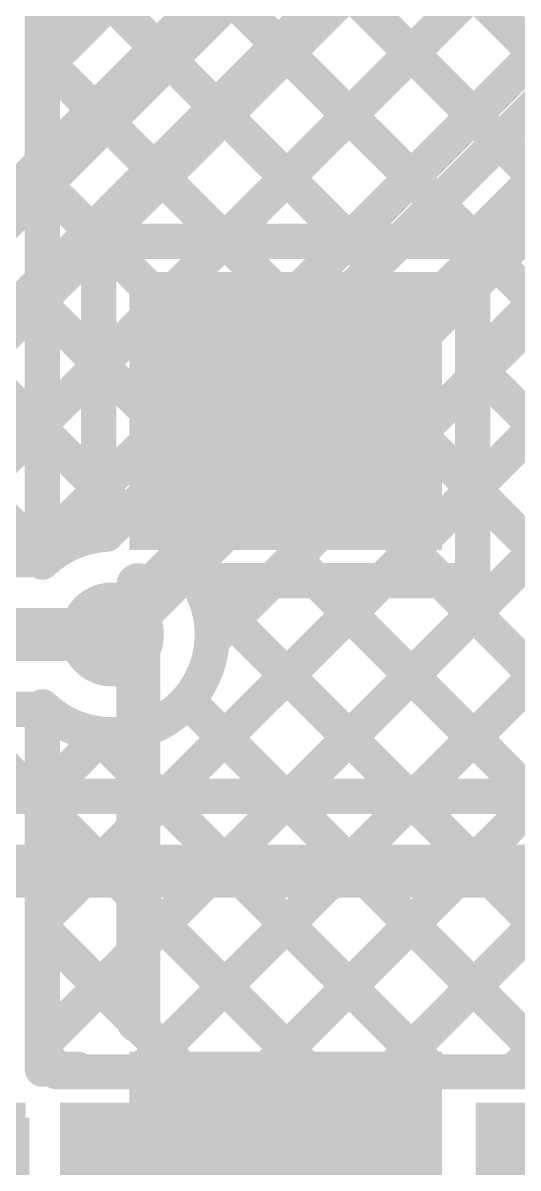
# Model space of a CAD drawing. Header units: millimetres. Extents: x 1.22 to 4.12, y 1.17 to 3.21.
# Drawn here: x 1.9058 to 2.0183, y 2.2215 to 2.4818 of the extents above; entities that cross this region are included whole.
import ezdxf

# ---------------------------------------------------------------- set-up
doc = ezdxf.new("R2010")
doc.units = ezdxf.units.MM
doc.header["$MEASUREMENT"] = 0
for name, color, linetype in [('BottomLayer', 5, 'Continuous'), ('BottomPaste', 16, 'Continuous'), ('BottomSolder', 6, 'Continuous'), ('MultiLayer', 9, 'Continuous'), ('TopLayer', 1, 'Continuous'), ('TopOverlay', 2, 'Continuous'), ('TopPaste', 8, 'Continuous'), ('TopSolder', 216, 'Continuous'), ('ViaHoleLayer', 16, 'Continuous')]:
    doc.layers.add(name, color=color, linetype=linetype)

# ---------------------------------------------------------------- blocks, each defined once
blk = doc.blocks.new('B3FS_1012P_17')
at = {"layer": 'TopLayer'}
for points in [[(-0.1889763, 0.0610237), (-0.1259843, 0.0610237), (-0.1889763, 0.1161417), (-0.1259843, 0.1161417)], [(-0.1889763, -0.1161417), (-0.1259843, -0.1161417), (-0.1889763, -0.0610237), (-0.1259843, -0.0610237)]]:
    blk.add_solid(points, dxfattribs=at)
at = {"layer": 'TopOverlay', "const_width": 0.01}
blk.add_lwpolyline([(-0.124, 0.05), (-0.124, -0.049)], dxfattribs=at)
at = {"layer": 'TopOverlay', "const_width": 0.005}
for points in [[(-0.1265, 0.05, 1), (-0.1215, 0.05, 1)], [(-0.1265, -0.049, 1), (-0.1215, -0.049, 1)]]:
    blk.add_lwpolyline(points, format="xyb", close=True, dxfattribs=at)
at = {"layer": 'TopPaste'}
for points in [[(-0.1889763, 0.0610237), (-0.1259843, 0.0610237), (-0.1889763, 0.1161417), (-0.1259843, 0.1161417)], [(-0.1889763, -0.1161417), (-0.1259843, -0.1161417), (-0.1889763, -0.0610237), (-0.1259843, -0.0610237)]]:
    blk.add_solid(points, dxfattribs=at)
at = {"layer": 'TopSolder'}
for points in [[(-0.1929763, 0.0570237), (-0.1219843, 0.0570237), (-0.1929763, 0.1201417), (-0.1219843, 0.1201417)], [(-0.1929763, -0.1201417), (-0.1219843, -0.1201417), (-0.1929763, -0.0570237), (-0.1219843, -0.0570237)]]:
    blk.add_solid(points, dxfattribs=at)
blk = doc.blocks.new('RN42_I_RM_B_18')
at = {"layer": 'BottomLayer'}
for points in [[(-0.2913386, 0.1673228), (-0.2125984, 0.1673228), (-0.2913386, 0.1988188), (-0.2125984, 0.1988188)], [(-0.2913386, 0.1200787), (-0.2125984, 0.1200787), (-0.2913386, 0.1515747), (-0.2125984, 0.1515747)], [(-0.2913386, 0.0728346), (-0.2125984, 0.0728346), (-0.2913386, 0.1043306), (-0.2125984, 0.1043306)]]:
    blk.add_solid(points, dxfattribs=at)
at = {"layer": 'BottomPaste'}
for points in [[(-0.2913386, 0.1673228), (-0.2125984, 0.1673228), (-0.2913386, 0.1988188), (-0.2125984, 0.1988188)], [(-0.2913386, 0.1200787), (-0.2125984, 0.1200787), (-0.2913386, 0.1515747), (-0.2125984, 0.1515747)], [(-0.2913386, 0.0728346), (-0.2125984, 0.0728346), (-0.2913386, 0.1043306), (-0.2125984, 0.1043306)]]:
    blk.add_solid(points, dxfattribs=at)
at = {"layer": 'BottomSolder'}
for points in [[(-0.2953386, 0.2105669), (-0.2085984, 0.2105669), (-0.2953386, 0.2500629), (-0.2085984, 0.2500629)], [(-0.2953386, 0.1633228), (-0.2085984, 0.1633228), (-0.2953386, 0.2028188), (-0.2085984, 0.2028188)], [(-0.2953386, 0.1160787), (-0.2085984, 0.1160787), (-0.2953386, 0.1555747), (-0.2085984, 0.1555747)], [(-0.2953386, 0.0688346), (-0.2085984, 0.0688346), (-0.2953386, 0.1083306), (-0.2085984, 0.1083306)]]:
    blk.add_solid(points, dxfattribs=at)

msp = doc.modelspace()

# ---------------------------------------------------------------- linework, layer by layer
at = {"layer": 'BottomLayer'}
for points, const_width in [([(1.9101851, 2.4758712), (2.0809123, 2.6465984)], 0.008), ([(1.9101851, 2.4475869), (2.1091966, 2.6465984)], 0.008), ([(1.9101851, 2.4193026), (2.1209346, 2.6300521)], 0.008), ([(1.9101851, 2.3910183), (2.1373487, 2.6181819)], 0.008), ([(1.9101851, 2.362734), (2.1588275, 2.6113764)], 0.008), ([(1.9101851, 2.3592304), (1.9101851, 2.5949514)], 0.008), ([(1.9101851, 2.5870146), (2.0281832, 2.4690165)], 0.008), ([(1.9101851, 2.5587303), (2.0140411, 2.4548744)], 0.008), ([(1.9101851, 2.530446), (1.9998989, 2.4407322)], 0.008), ([(1.9101851, 2.5021617), (1.9857568, 2.4265901)], 0.008), ([(1.9247339, 2.3655672), (2.0601682, 2.5010015)], 0.008), ([(1.9259996, 2.3427913), (2.0722082, 2.4889999)], 0.012), ([(1.9101851, 2.4738774), (1.9716146, 2.4124479)], 0.008), ([(1.9101851, 2.2778811), (2.1043039, 2.4719999)], 0.008), ([(1.9101851, 2.2495968), (2.1325882, 2.4719999)], 0.008), ([(1.9322742, 2.2434016), (2.1608725, 2.4719999)], 0.008), ([(1.9487755, 2.3415256), (2.0792498, 2.4719999)], 0.008), ([(1.9605585, 2.2434016), (2.1891568, 2.4719999)], 0.008), ([(1.9888428, 2.2434016), (2.2174411, 2.4719999)], 0.008), ([(2.0171271, 2.2434016), (2.2457254, 2.4719999)], 0.008), ([(1.9101851, 2.4455931), (1.9574725, 2.3983058)], 0.008), ([(1.9101851, 2.4173088), (1.9433303, 2.3841636)], 0.008), ([(2.0097984, 2.4025485), (2.1163033, 2.2960435)], 0.008), ([(1.9101851, 2.3890245), (1.9291882, 2.3700215)], 0.008), ([(1.9956562, 2.3884063), (2.1406609, 2.2434016)], 0.008), ([(1.9815141, 2.3742642), (2.1123766, 2.2434016)], 0.008), ([(1.9673719, 2.360122), (2.0840923, 2.2434016)], 0.008), ([(1.9532298, 2.3459799), (2.055808, 2.2434016)], 0.008), ([(1.9101851, 2.2439999), (1.9101851, 2.3263522)], 0.008), ([(1.9431613, 2.327764), (2.0275237, 2.2434016)], 0.008), ([(1.9223701, 2.3202709), (1.9992394, 2.2434016)], 0.008), ([(1.9101851, 2.3061654), (1.9240808, 2.3200611)], 0.008), ([(1.9101851, 2.3041716), (1.9709551, 2.2434016)], 0.008), ([(1.9101851, 2.2758873), (1.9426708, 2.2434016)], 0.008), ([(1.9101851, 2.247603), (1.9137882, 2.2439999)], 0.008), ([(1.9101851, 2.2439999), (1.9182437, 2.2439999)], 0.008), ([(1.9134332, 2.2434016), (1.9182437, 2.2434016)], 0.008), ([(1.9182437, 2.2434016), (1.9544252, 2.2434016)], 0.008), ([(1.9544252, 2.2434016), (1.9606773, 2.2434016)], 0.008), ([(1.9544252, 2.2434016), (1.9606773, 2.2434016)], 0.008), ([(1.9606773, 2.2434016), (2.0016693, 2.2434016)], 0.008), ([(2.0016693, 2.2434016), (2.0079214, 2.2434016)], 0.008), ([(2.0016693, 2.2434016), (2.0079214, 2.2434016)], 0.008), ([(2.0079214, 2.2434016), (2.0489134, 2.2434016)], 0.008)]:
    msp.add_lwpolyline(points, dxfattribs=dict(at, const_width=const_width))
for points, const_width in [([(1.9081851, 2.4758712, 1), (1.9121851, 2.4758712, 1)], 0.004), ([(1.9081851, 2.4738774, 1), (1.9121851, 2.4738774, 1)], 0.004), ([(2.0120411, 2.4548744, 1), (2.0160411, 2.4548744, 1)], 0.004), ([(1.9081851, 2.4475869, 1), (1.9121851, 2.4475869, 1)], 0.004), ([(1.9081851, 2.4455931, 1), (1.9121851, 2.4455931, 1)], 0.004), ([(1.9978989, 2.4407322, 1), (2.0018989, 2.4407322, 1)], 0.004), ([(1.9837568, 2.4265901, 1), (1.9877568, 2.4265901, 1)], 0.004), ([(1.9081851, 2.4193026, 1), (1.9121851, 2.4193026, 1)], 0.004), ([(1.9081851, 2.4173088, 1), (1.9121851, 2.4173088, 1)], 0.004), ([(1.9696146, 2.4124479, 1), (1.9736146, 2.4124479, 1)], 0.004), ([(2.0077984, 2.4025485, 1), (2.0117984, 2.4025485, 1)], 0.004), ([(1.9554725, 2.3983058, 1), (1.9594725, 2.3983058, 1)], 0.004), ([(1.9081851, 2.3910183, 1), (1.9121851, 2.3910183, 1)], 0.004), ([(1.9081851, 2.3890245, 1), (1.9121851, 2.3890245, 1)], 0.004), ([(1.9936562, 2.3884063, 1), (1.9976562, 2.3884063, 1)], 0.004), ([(1.9413303, 2.3841636, 1), (1.9453303, 2.3841636, 1)], 0.004), ([(1.9795141, 2.3742642, 1), (1.9835141, 2.3742642, 1)], 0.004), ([(1.9271882, 2.3700215, 1), (1.9311882, 2.3700215, 1)], 0.004), ([(1.9227339, 2.3655672, 1), (1.9267339, 2.3655672, 1)], 0.004), ([(1.9227339, 2.3655672, 1), (1.9267339, 2.3655672, 1)], 0.004), ([(1.9081851, 2.362734, 1), (1.9121851, 2.362734, 1)], 0.004), ([(1.9653719, 2.360122, 1), (1.9693719, 2.360122, 1)], 0.004), ([(1.9081851, 2.3592304, 1), (1.9121851, 2.3592304, 1)], 0.004), ([(1.9081851, 2.3592304, 1), (1.9121851, 2.3592304, 1)], 0.004), ([(1.9200941, 2.3427913, 1), (1.9319051, 2.3427913, 1)], 0.011811), ([(1.9229996, 2.3427913, 1), (1.9289996, 2.3427913, 1)], 0.006), ([(1.9512298, 2.3459799, 1), (1.9552298, 2.3459799, 1)], 0.004), ([(1.9467755, 2.3415256, 1), (1.9507755, 2.3415256, 1)], 0.004), ([(1.9467755, 2.3415256, 1), (1.9507755, 2.3415256, 1)], 0.004), ([(1.9081851, 2.3263522, 1), (1.9121851, 2.3263522, 1)], 0.004), ([(1.9081851, 2.3263522, 1), (1.9121851, 2.3263522, 1)], 0.004), ([(1.9411613, 2.327764, 1), (1.9451613, 2.327764, 1)], 0.004), ([(1.9203701, 2.3202709, 1), (1.9243701, 2.3202709, 1)], 0.004), ([(1.9220808, 2.3200611, 1), (1.9260808, 2.3200611, 1)], 0.004), ([(1.9081851, 2.3061654, 1), (1.9121851, 2.3061654, 1)], 0.004), ([(1.9081851, 2.3041716, 1), (1.9121851, 2.3041716, 1)], 0.004), ([(1.9081851, 2.2778811, 1), (1.9121851, 2.2778811, 1)], 0.004), ([(1.9081851, 2.2758873, 1), (1.9121851, 2.2758873, 1)], 0.004), ([(1.9081851, 2.2495968, 1), (1.9121851, 2.2495968, 1)], 0.004), ([(1.9081851, 2.247603, 1), (1.9121851, 2.247603, 1)], 0.004), ([(1.9081851, 2.2439999, 1), (1.9121851, 2.2439999, 1)], 0.004), ([(1.9081851, 2.2439999, 1), (1.9121851, 2.2439999, 1)], 0.004), ([(1.9114332, 2.2434016, 1), (1.9154332, 2.2434016, 1)], 0.004), ([(1.9117882, 2.2439999, 1), (1.9157882, 2.2439999, 1)], 0.004), ([(1.9162437, 2.2439999, 1), (1.9202437, 2.2439999, 1)], 0.004), ([(1.9162437, 2.2434016, 1), (1.9202437, 2.2434016, 1)], 0.004), ([(1.9162437, 2.2434016, 1), (1.9202437, 2.2434016, 1)], 0.004), ([(1.9302742, 2.2434016, 1), (1.9342742, 2.2434016, 1)], 0.004), ([(1.9406708, 2.2434016, 1), (1.9446708, 2.2434016, 1)], 0.004), ([(1.9524252, 2.2434016, 1), (1.9564252, 2.2434016, 1)], 0.004), ([(1.9524252, 2.2434016, 1), (1.9564252, 2.2434016, 1)], 0.004), ([(1.9524252, 2.2434016, 1), (1.9564252, 2.2434016, 1)], 0.004), ([(1.9585585, 2.2434016, 1), (1.9625585, 2.2434016, 1)], 0.004), ([(1.9586773, 2.2434016, 1), (1.9626773, 2.2434016, 1)], 0.004), ([(1.9586773, 2.2434016, 1), (1.9626773, 2.2434016, 1)], 0.004), ([(1.9586773, 2.2434016, 1), (1.9626773, 2.2434016, 1)], 0.004), ([(1.9689551, 2.2434016, 1), (1.9729551, 2.2434016, 1)], 0.004), ([(1.9868428, 2.2434016, 1), (1.9908428, 2.2434016, 1)], 0.004), ([(1.9972394, 2.2434016, 1), (2.0012394, 2.2434016, 1)], 0.004), ([(1.9996693, 2.2434016, 1), (2.0036693, 2.2434016, 1)], 0.004), ([(1.9996693, 2.2434016, 1), (2.0036693, 2.2434016, 1)], 0.004), ([(1.9996693, 2.2434016, 1), (2.0036693, 2.2434016, 1)], 0.004), ([(2.0059214, 2.2434016, 1), (2.0099214, 2.2434016, 1)], 0.004), ([(2.0059214, 2.2434016, 1), (2.0099214, 2.2434016, 1)], 0.004), ([(2.0059214, 2.2434016, 1), (2.0099214, 2.2434016, 1)], 0.004), ([(2.0151271, 2.2434016, 1), (2.0191271, 2.2434016, 1)], 0.004)]:
    msp.add_lwpolyline(points, format="xyb", close=True, dxfattribs=dict(at, const_width=const_width))
at = {"layer": 'BottomLayer', "const_width": 0.008}
for points in [[(1.9101851, 2.3592304, -0.1795218738155867), (1.9247339, 2.3655672)], [(1.9487755, 2.3415256, -0.6414326190265118), (1.9101851, 2.3263522)]]:
    msp.add_lwpolyline(points, format="xyb", dxfattribs=at)
at = {"layer": 'BottomLayer'}
msp.add_solid([(1.8699996, 2.0939999), (1.9072436, 2.0939999), (1.8699996, 2.2329999), (1.9072436, 2.2329999)], dxfattribs=at)
at = {"layer": 'MultiLayer', "const_width": 0.011811}
msp.add_lwpolyline([(1.9200941, 2.3427913, 1), (1.9319051, 2.3427913, 1)], format="xyb", close=True, dxfattribs=at)
at = {"layer": 'TopLayer'}
for points, const_width in [([(1.915, 2.4806861), (2.0138138, 2.5794999)], 0.008), ([(1.915, 2.4761299), (1.9898717, 2.5510016)], 0.008), ([(1.7259996, 2.2630879), (2.0019117, 2.539)], 0.012), ([(1.8504225, 2.3634692), (2.0089533, 2.522)], 0.008), ([(1.9230243, 2.4321418), (2.0128825, 2.522)], 0.008), ([(1.9920765, 2.5051232), (2.0225591, 2.4746406)], 0.008), ([(1.9513086, 2.4321418), (2.0225591, 2.5033923)], 0.008), ([(1.915, 2.4761299), (1.915, 2.5015)], 0.008), ([(1.9779344, 2.4909811), (2.0225591, 2.4463563)], 0.008), ([(1.9637922, 2.4768389), (2.0225591, 2.418072)], 0.008), ([(1.9795929, 2.4321418), (2.0225591, 2.475108)], 0.008), ([(1.9496501, 2.4626968), (1.980205, 2.4321418)], 0.008), ([(1.9355079, 2.4485546), (1.9519207, 2.4321418)], 0.008), ([(2.0078772, 2.4321418), (2.0225591, 2.4468237)], 0.008), ([(1.9213658, 2.4344125), (1.9236364, 2.4321418)], 0.008), ([(1.8529648, 2.3620823), (1.9229842, 2.4321017)], 0.008), ([(1.9229842, 2.4321418), (2.0079764, 2.4321418)], 0.008), ([(1.9229842, 2.3654021), (1.9229842, 2.4321418)], 0.008), ([(2.0079764, 2.3550236), (2.0079764, 2.4321418)], 0.008), ([(1.9072236, 2.4202703), (1.9229842, 2.4045097)], 0.008), ([(2.0079764, 2.4039567), (2.0225591, 2.4185394)], 0.008), ([(1.8789581, 2.3597913), (1.9229842, 2.4038174)], 0.008), ([(1.8930815, 2.4061282), (1.9229842, 2.3762254)], 0.008), ([(2.0079764, 2.4043704), (2.0225591, 2.3897877)], 0.008), ([(1.8789393, 2.391986), (1.9109723, 2.359953)], 0.008), ([(2.0079764, 2.3756724), (2.0225591, 2.3902551)], 0.008), ([(1.9072424, 2.3597913), (1.9229842, 2.3755331)], 0.008), ([(2.0079764, 2.3760861), (2.0225591, 2.3615034)], 0.008), ([(1.9665883, 2.306), (2.0267773, 2.366189)], 0.008), ([(1.8560009, 2.3597913), (1.9107897, 2.3597913)], 0.008), ([(1.938304, 2.306), (1.9873276, 2.3550236)], 0.008), ([(1.9452535, 2.3550236), (2.0079764, 2.3550236)], 0.008), ([(1.9487298, 2.3447101), (1.9590433, 2.3550236)], 0.008), ([(1.9724703, 2.3550236), (2.0214939, 2.306)], 0.008), ([(2.0007546, 2.3550236), (2.0225591, 2.3332191)], 0.008), ([(1.9465798, 2.3526298), (1.9932096, 2.306)], 0.008), ([(1.840791, 2.3427913), (1.9259996, 2.3427913)], 0.012), ([(1.9948726, 2.306), (2.0225591, 2.3336865)], 0.008), ([(1.8560009, 2.3257913), (1.9107897, 2.3257913)], 0.008), ([(1.8885654, 2.3257913), (1.9083567, 2.306)], 0.008), ([(1.9431613, 2.327764), (1.9649253, 2.306)], 0.008), ([(1.9223701, 2.3202709), (1.936641, 2.306)], 0.008), ([(1.9100197, 2.306), (1.9240808, 2.3200611)], 0.008), ([(1.8669997, 2.306), (2.0225591, 2.306)], 0.008), ([(1.8669997, 2.289), (2.0729292, 2.289)], 0.012)]:
    msp.add_lwpolyline(points, dxfattribs=dict(at, const_width=const_width))
for points, const_width in [([(1.913, 2.4806861, 1), (1.917, 2.4806861, 1)], 0.004), ([(1.9617922, 2.4768389, 1), (1.9657922, 2.4768389, 1)], 0.004), ([(1.913, 2.4761299, 1), (1.917, 2.4761299, 1)], 0.004), ([(1.913, 2.4761299, 1), (1.917, 2.4761299, 1)], 0.004), ([(1.9476501, 2.4626968, 1), (1.9516501, 2.4626968, 1)], 0.004), ([(1.9335079, 2.4485546, 1), (1.9375079, 2.4485546, 1)], 0.004), ([(1.9193658, 2.4344125, 1), (1.9233658, 2.4344125, 1)], 0.004), ([(1.9209842, 2.4321418, 1), (1.9249842, 2.4321418, 1)], 0.004), ([(1.9209842, 2.4321418, 1), (1.9249842, 2.4321418, 1)], 0.004), ([(1.9209842, 2.4321017, 1), (1.9249842, 2.4321017, 1)], 0.004), ([(1.9210243, 2.4321418, 1), (1.9250243, 2.4321418, 1)], 0.004), ([(1.9216364, 2.4321418, 1), (1.9256364, 2.4321418, 1)], 0.004), ([(1.9493086, 2.4321418, 1), (1.9533086, 2.4321418, 1)], 0.004), ([(1.9499207, 2.4321418, 1), (1.9539207, 2.4321418, 1)], 0.004), ([(1.9775929, 2.4321418, 1), (1.9815929, 2.4321418, 1)], 0.004), ([(1.978205, 2.4321418, 1), (1.982205, 2.4321418, 1)], 0.004), ([(2.0058772, 2.4321418, 1), (2.0098772, 2.4321418, 1)], 0.004), ([(2.0059764, 2.4321418, 1), (2.0099764, 2.4321418, 1)], 0.004), ([(2.0059764, 2.4321418, 1), (2.0099764, 2.4321418, 1)], 0.004), ([(1.9052236, 2.4202703, 1), (1.9092236, 2.4202703, 1)], 0.004), ([(1.9209842, 2.4045097, 1), (1.9249842, 2.4045097, 1)], 0.004), ([(1.9209842, 2.4038174, 1), (1.9249842, 2.4038174, 1)], 0.004), ([(2.0059764, 2.4043704, 1), (2.0099764, 2.4043704, 1)], 0.004), ([(2.0059764, 2.4039567, 1), (2.0099764, 2.4039567, 1)], 0.004), ([(1.9209842, 2.3762254, 1), (1.9249842, 2.3762254, 1)], 0.004), ([(1.9209842, 2.3755331, 1), (1.9249842, 2.3755331, 1)], 0.004), ([(2.0059764, 2.3760861, 1), (2.0099764, 2.3760861, 1)], 0.004), ([(2.0059764, 2.3756724, 1), (2.0099764, 2.3756724, 1)], 0.004), ([(1.9209842, 2.3654021, 1), (1.9249842, 2.3654021, 1)], 0.004), ([(1.9209842, 2.3654021, 1), (1.9249842, 2.3654021, 1)], 0.004), ([(1.9052424, 2.3597913, 1), (1.9092424, 2.3597913, 1)], 0.004), ([(1.9087897, 2.3597913, 1), (1.9127897, 2.3597913, 1)], 0.004), ([(1.9087897, 2.3597913, 1), (1.9127897, 2.3597913, 1)], 0.004), ([(1.9089723, 2.359953, 1), (1.9129723, 2.359953, 1)], 0.004), ([(1.9432535, 2.3550236, 1), (1.9472535, 2.3550236, 1)], 0.004), ([(1.9432535, 2.3550236, 1), (1.9472535, 2.3550236, 1)], 0.004), ([(1.9570433, 2.3550236, 1), (1.9610433, 2.3550236, 1)], 0.004), ([(1.9704703, 2.3550236, 1), (1.9744703, 2.3550236, 1)], 0.004), ([(1.9853276, 2.3550236, 1), (1.9893276, 2.3550236, 1)], 0.004), ([(1.9987546, 2.3550236, 1), (2.0027546, 2.3550236, 1)], 0.004), ([(2.0059764, 2.3550236, 1), (2.0099764, 2.3550236, 1)], 0.004), ([(2.0059764, 2.3550236, 1), (2.0099764, 2.3550236, 1)], 0.004), ([(1.9445798, 2.3526298, 1), (1.9485798, 2.3526298, 1)], 0.004), ([(1.9200941, 2.3427913, 1), (1.9319051, 2.3427913, 1)], 0.011811), ([(1.9229996, 2.3427913, 1), (1.9289996, 2.3427913, 1)], 0.006), ([(1.9467298, 2.3447101, 1), (1.9507298, 2.3447101, 1)], 0.004), ([(1.9468106, 2.3427913, 1), (1.9508106, 2.3427913, 1)], 0.004), ([(1.9468106, 2.3427913, 1), (1.9508106, 2.3427913, 1)], 0.004), ([(1.9087897, 2.3257913, 1), (1.9127897, 2.3257913, 1)], 0.004), ([(1.9087897, 2.3257913, 1), (1.9127897, 2.3257913, 1)], 0.004), ([(1.9411613, 2.327764, 1), (1.9451613, 2.327764, 1)], 0.004), ([(1.9203701, 2.3202709, 1), (1.9243701, 2.3202709, 1)], 0.004), ([(1.9220808, 2.3200611, 1), (1.9260808, 2.3200611, 1)], 0.004), ([(1.9063567, 2.306, 1), (1.9103567, 2.306, 1)], 0.004), ([(1.9080197, 2.306, 1), (1.9120197, 2.306, 1)], 0.004), ([(1.934641, 2.306, 1), (1.938641, 2.306, 1)], 0.004), ([(1.936304, 2.306, 1), (1.940304, 2.306, 1)], 0.004), ([(1.9629253, 2.306, 1), (1.9669253, 2.306, 1)], 0.004), ([(1.9645883, 2.306, 1), (1.9685883, 2.306, 1)], 0.004), ([(1.9912096, 2.306, 1), (1.9952096, 2.306, 1)], 0.004), ([(1.9928726, 2.306, 1), (1.9968726, 2.306, 1)], 0.004), ([(2.0194939, 2.306, 1), (2.0234939, 2.306, 1)], 0.004)]:
    msp.add_lwpolyline(points, format="xyb", close=True, dxfattribs=dict(at, const_width=const_width))
at = {"layer": 'TopLayer', "const_width": 0.008}
for points in [[(1.9107897, 2.3597913, -0.1504451892605034), (1.9229842, 2.3654021)], [(1.9452535, 2.3550236, -0.1424476365070141), (1.9488106, 2.3427913)], [(1.9488106, 2.3427913, -0.6482855780951129), (1.9107897, 2.3257913)]]:
    msp.add_lwpolyline(points, format="xyb", dxfattribs=at)
at = {"layer": 'ViaHoleLayer', "const_width": 0.0059055}
msp.add_lwpolyline([(1.9230469, 2.3427913, 1), (1.9289523, 2.3427913, 1)], format="xyb", close=True, dxfattribs=at)

# ---------------------------------------------------------------- block references
for name, p, rotation in [('RN42_I_RM_B_18', (2.117, 2.445), 90), ('B3FS_1012P_17', (1.808, 2.305), 180)]:
    msp.add_blockref(name, p, dxfattribs=dict(rotation=rotation))

doc.saveas('drawing.dxf')
